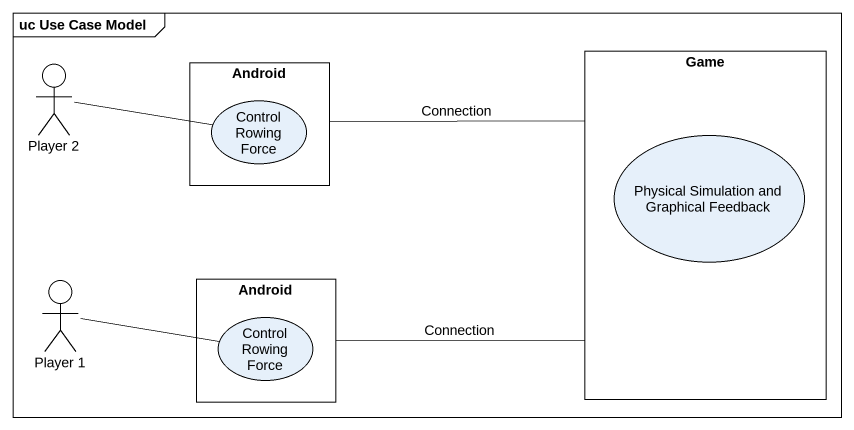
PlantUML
@startuml
mainframe uc Use Case Model
actor "Player 2" as Player_2
rectangle Android {
  usecase "Control Rowing Force" as Control_Rowing_Force
}
rectangle Game {
  usecase "Physical Simulation and Graphical Feedback" as Physical_Simulation_and
}
rectangle "Android" as Android_2 {
  usecase "Control Rowing Force" as Control_Rowing_Force_2
}
actor "Player 1" as Player_1
Player_2 -right- Control_Rowing_Force
Android -right- Game : Connection
Android_2 -right- Game : Connection
Player_1 -right- Control_Rowing_Force_2
@enduml
